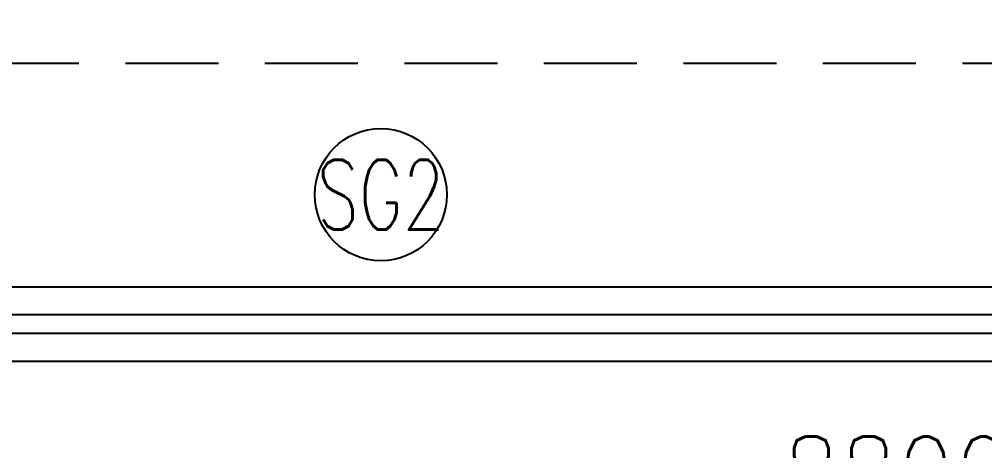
# Model space of a CAD drawing. Extents: x -32840 to 422982, y 280745 to 888746.
# Drawn here: x 80817 to 83413, y 818047 to 819206 of the extents above; entities that cross this region are included whole.
import ezdxf
from ezdxf.enums import TextEntityAlignment as Align

# ---------------------------------------------------------------- set-up
doc = ezdxf.new("R2010")
doc.units = 0
doc.header["$LTSCALE"] = 1000
doc.header["$PDMODE"] = 3
doc.linetypes.add('CONTINOUS', pattern=[0])
doc.linetypes.add('HIDDEN', pattern=[0.375, 0.25, -0.125])
doc.layers.get('Defpoints').update_dxf_attribs({"linetype": 'HIDDEN'})
for name, color, linetype in [('A-Chejja', 5, 'HIDDEN'), ('a-dim', 3, 'Continuous'), ('A-TAG-DW', 2, 'Continuous'), ('A-WALL', 7, 'CONTINOUS'), ('a-win', 1, 'Continuous')]:
    doc.layers.add(name, color=color, linetype=linetype)
doc.styles.add('ROMANS', font='romans.shx', dxfattribs={"width": 0.8})
doc.dimstyles.new('dim-1', dxfattribs={"dimscale": 100, "dimtxt": 2.25, "dimasz": 1, "dimexe": 1, "dimexo": 1, "dimgap": 0.5, "dimtad": 1, "dimdec": 0, "dimzin": 3, "dimdsep": 46, "dimtxsty": 'ROMANS', "dimblk": 'ARCHTICK', "dimcen": 0.0625, "dimdle": 1, "dimclrd": 256, "dimclre": 256, "dimclrt": 6, "dimadec": 0, "dimazin": 0, "dimtfac": 1, "dimtdec": 0, "dimtix": 1, "dimtmove": 1, "dimatfit": 3, "dimfxl": 1, "dimfrac": 2, "dimtolj": 1, "dimtzin": 3, "dimarcsym": 0})

# ---------------------------------------------------------------- blocks, each defined once
blk = doc.blocks.new('TAG-DOOR-WINOW')
blk.add_circle((0, 0), 2.368)
at = {"color": 6, "style": 'ROMANS', "width": 0.7}
blk.add_attdef('DW', text='', height=2.5, dxfattribs=at).set_placement((0, 0), align=Align.MIDDLE_CENTER)
blk = doc.blocks.new('_ArchTick')
at = {"color": 0, "linetype": 'ByBlock', "const_width": 0.15}
blk.add_lwpolyline([(-0.5, -0.5), (0.5, 0.5)], dxfattribs=at)
blk = doc.blocks.new('*D1335')
at = {"layer": 'a-dim', "lineweight": -2, "transparency": 16777216}
for p, q in [((78777.9, 818187.9, 0), (78777.9, 817710.8, 0)), ((87577.9, 818187.9, 0), (87577.9, 817710.8, 0)), ((78677.9, 817810.8, 0), (87677.9, 817810.8, 0))]:
    blk.add_line(p, q, dxfattribs=at)
at = {"layer": 'Defpoints', "color": 0, "transparency": 16777216}
for p in [(78777.9, 818287.9, 0), (87577.9, 818287.9, 0), (87577.9, 817810.8, 0)]:
    blk.add_point(p, dxfattribs=at)
at = {"layer": 'a-dim', "lineweight": -2, "transparency": 16777216, "xscale": 100, "yscale": 100, "zscale": 100, "rotation": 180}
blk.add_blockref('_ArchTick', (78777.9, 817810.8, 0), dxfattribs=at)
at = {"layer": 'a-dim', "lineweight": -2, "transparency": 16777216, "xscale": 100, "yscale": 100, "zscale": 100}
blk.add_blockref('_ArchTick', (87577.9, 817810.8, 0), dxfattribs=at)
at = {"layer": 'a-dim', "color": 6, "transparency": 16777216, "insert": (83177.9, 817973.3, 0), "char_height": 225, "attachment_point": 5, "style": 'ROMANS'}
blk.add_mtext('\\A1;8800', dxfattribs=at)

msp = doc.modelspace()

# ---------------------------------------------------------------- linework, layer by layer
at = {"layer": 'A-Chejja', "elevation": 0}
msp.add_lwpolyline([(97477.9, 817187.9), (97477.9, 819087.9), (78052.9, 819087.9), (78052.9, 818487.9)], dxfattribs=at)
at = {"layer": 'A-WALL', "elevation": 0, "flags": 128}
msp.add_lwpolyline([(78577.9, 818487.9), (87777.9, 818487.9), (87777.9, 817187.9), (103277.9, 817187.9), (103277.9, 825287.9), (107877.9, 825287.9)], dxfattribs=at)
at = {"layer": 'a-win'}
for p, q in [((78777.9, 818487.9, 0), (85477.9, 818487.9, 0)), ((78777.9, 818412.9, 0), (85477.9, 818412.9, 0)), ((78777.9, 818362.9, 0), (85477.9, 818362.9, 0)), ((78777.9, 818287.9, 0), (85477.9, 818287.9, 0))]:
    msp.add_line(p, q, dxfattribs=at)

# ---------------------------------------------------------------- block references
at = {"layer": 'A-TAG-DW'}
ref = msp.add_blockref('TAG-DOOR-WINOW', (81789.3, 818735.2, 0), dxfattribs=dict(at, xscale=75.00000000000004, yscale=75.00000000000004, zscale=75.00000000000004, rotation=334.3000000001243))
ref.add_attrib('DW', 'SG2', dxfattribs={"layer": '0', "color": 6, "height": 187.5, "style": 'ROMANS', "width": 0.7}).set_placement((81789.3, 818735.2, 0), align=Align.MIDDLE_CENTER)

# ---------------------------------------------------------------- dimensions: what is measured, and where the dimension line sits
at = {"layer": 'a-dim'}
dim = msp.add_linear_dim(base=(87577.9, 817810.8, 0), p1=(78777.9, 818287.9, 0), p2=(87577.9, 818287.9, 0), dimstyle='dim-1', dxfattribs=at)
dim.commit()
dim.dimension.update_dxf_attribs({"geometry": '*D1335', "text_midpoint": (83177.9, 817973.3, 0)})

doc.saveas('drawing.dxf')
